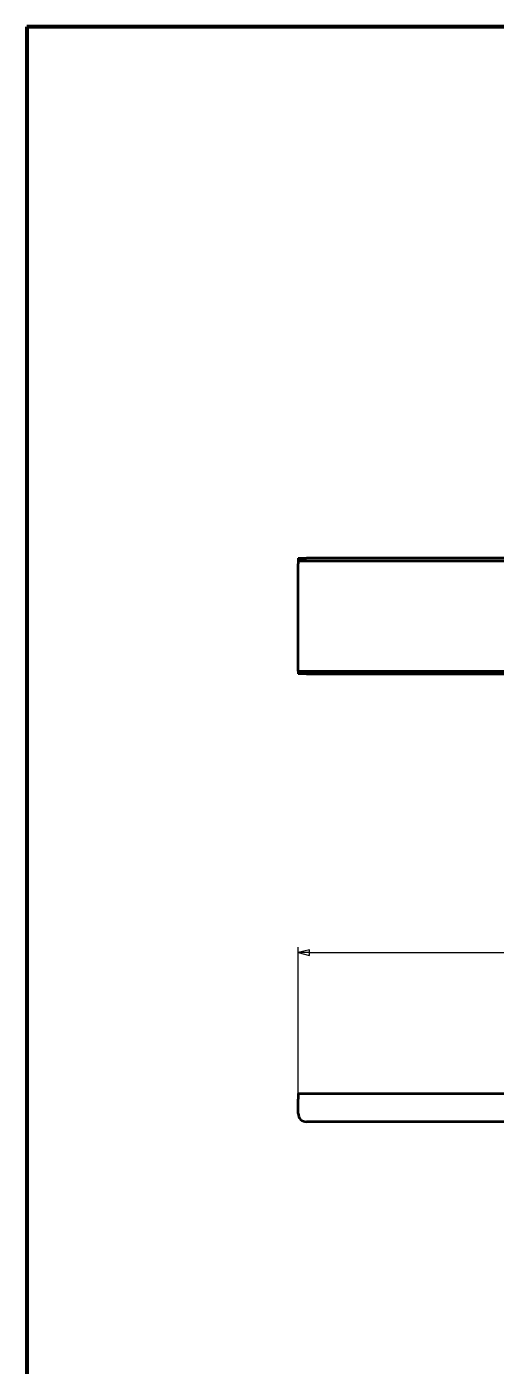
# Model space of a CAD drawing. Header units: millimetres. Extents: x 1472 to 285341, y -86221 to 5170.
# Drawn here: x 6003 to 6336, y 2282 to 3232 of the extents above; entities that cross this region are included whole.
import ezdxf

# ---------------------------------------------------------------- set-up
doc = ezdxf.new("R2010")
doc.units = ezdxf.units.MM
doc.layers.add('可见 (ISO)', color=7, linetype='Continuous', lineweight=50)
doc.layers.add('图框 (ISO)', color=7, linetype='Continuous', lineweight=70)
doc.layers.add('尺寸 (ISO)', color=5, linetype='Continuous', lineweight=25, true_color=0x0000ff)
doc.styles.add('注释文本 (ISO)', font='tahoma.ttf')
doc.dimstyles.new('默认 (GB)', dxfattribs={"dimscale": 4, "dimtxt": 2.5, "dimasz": 2, "dimexe": 1, "dimexo": 0, "dimgap": 0.75, "dimtad": 1, "dimtoh": 1, "dimrnd": 1e-08, "dimdsep": 46, "dimtxsty": '注释文本 (ISO)', "dimblk": 'Filled-1', "dimcen": 0.09, "dimdle": 10, "dimclrd": 256, "dimclre": 256, "dimclrt": 256, "dimaunit": 1, "dimazin": 2, "dimtfac": 0.8, "dimtdec": 3, "dimtmove": 0, "dimatfit": 3, "dimldrblk": 'Filled-2', "dimfxl": 0, "dimtolj": 1, "dimtzin": 0, "dimlwd": -1, "dimlwe": -1, "dimarcsym": 0})

# ---------------------------------------------------------------- blocks, each defined once
blk = doc.blocks.new('图框 A3-A4')
at = {"layer": '图框 (ISO)'}
for p, q in [((287, 200), (10, 200)), ((10, 200), (10, 10))]:
    blk.add_line(p, q, dxfattribs=at)
blk = doc.blocks.new('Filled-1')
at = {"color": 0}
for p, q in [((0, 0), (-1, 0.25)), ((-1, 0.25), (-1, -0.25)), ((-1, 0), (0, 0)), ((-1, -0.25), (0, 0))]:
    blk.add_line(p, q, dxfattribs=at)
at = {"color": 0, "flags": 128}
blk.add_lwpolyline([(-1, -0.25), (0, 0), (-1, 0.25), (-1, -0.25)], dxfattribs=at)
at = {"color": 0}
blk.add_solid([(-1, -0.25), (0, 0), (-1, 0.25), (-1, -0.25)], dxfattribs=at)
blk = doc.blocks.new('*D113')
at = {"layer": 'Defpoints', "color": 0, "transparency": 16777216}
for p in [(8095.44, 2575.53), (6195.44, 2475.53), (8095.44, 2475.53)]:
    blk.add_point(p, dxfattribs=at)
at = {"layer": '尺寸 (ISO)', "transparency": 16777216}
for p, q in [((6195.44, 2475.53), (6195.44, 2579.53)), ((6203.44, 2575.53), (8087.44, 2575.53)), ((8095.44, 2475.53), (8095.44, 2579.53))]:
    blk.add_line(p, q, dxfattribs=at)
at = {"layer": '尺寸 (ISO)', "transparency": 16777216, "xscale": 8, "yscale": 8, "zscale": 8, "rotation": 180}
blk.add_blockref('Filled-1', (6195.44, 2575.53), dxfattribs=at)
at = {"layer": '尺寸 (ISO)', "transparency": 16777216, "xscale": 8, "yscale": 8, "zscale": 8}
blk.add_blockref('Filled-1', (8095.44, 2575.53), dxfattribs=at)
at = {"layer": '尺寸 (ISO)', "transparency": 16777216, "insert": (7131.36, 2588.94), "char_height": 10, "attachment_point": 1, "style": '注释文本 (ISO)'}
blk.add_mtext('\\A1;1900', dxfattribs=at)
blk = doc.blocks.new('Filled-2')
at = {"color": 0}
for p, q in [((0, 0), (-1, 0.125)), ((-1, 0.125), (-1, -0.125)), ((-1, 0), (0, 0)), ((-1, -0.125), (0, 0))]:
    blk.add_line(p, q, dxfattribs=at)
at = {"color": 0, "flags": 128}
blk.add_lwpolyline([(-1, -0.125), (0, 0), (-1, 0.125), (-1, -0.125)], dxfattribs=at)
at = {"color": 0}
blk.add_solid([(-1, -0.125), (0, 0), (-1, 0.125), (-1, -0.125)], dxfattribs=at)

msp = doc.modelspace()

# ---------------------------------------------------------------- linework, layer by layer
at = {"layer": '可见 (ISO)'}
for p, q in [((6195.44214, 2855.21852), (6201.44214, 2855.21852)), ((6195.44214, 2855.21852), (6195.44214, 2853.21852)), ((6201.44214, 2853.21852), (6195.44214, 2853.21852)), ((6195.44214, 2853.21852), (6195.44214, 2851.21852)), ((6195.44214, 2777.21852), (6195.44214, 2851.21852)), ((6392.19214, 2855.21852), (6201.44214, 2855.21852)), ((6392.19214, 2853.21852), (6201.44214, 2853.21852)), ((6195.44214, 2775.21852), (6195.44214, 2777.21852)), ((6195.44214, 2775.21852), (6201.44214, 2775.21852)), ((6195.44214, 2775.21852), (6195.44214, 2773.21852)), ((6201.44214, 2775.21852), (6392.19214, 2775.21852)), ((6201.44214, 2773.21852), (6195.44214, 2773.21852)), ((6201.44214, 2773.21852), (6392.19214, 2773.21852)), ((6195.44214, 2475.5326), (8095.44214, 2475.5326)), ((6195.44214, 2475.5326), (6195.44214, 2471.5326)), ((6195.44214, 2461.5326), (6195.44214, 2471.5326)), ((6392.19214, 2455.5326), (6201.44214, 2455.5326))]:
    msp.add_line(p, q, dxfattribs=at)
msp.add_arc((6201.44214, 2461.5326), 6, 180, 270, dxfattribs=at)

# ---------------------------------------------------------------- block references
at = {"xscale": 10, "yscale": 10, "zscale": 10}
msp.add_blockref('图框 A3-A4', (5902.72388, 1232.2076), dxfattribs=at)

# ---------------------------------------------------------------- dimensions: what is measured, and where the dimension line sits
at = {"layer": '尺寸 (ISO)'}
dim = msp.add_linear_dim(base=(8095.44214, 2575.5326), p1=(6195.44214, 2475.5326), p2=(8095.44214, 2475.5326), angle=180, dimstyle='默认 (GB)', override={"dimtoh": 0, "dimdec": 2, "dimtp": 0, "dimtm": 0, "dimtdec": 2, "dimtofl": 0, "dimatfit": 1}, dxfattribs=at)
dim.commit()
dim.dimension.update_dxf_attribs({"geometry": '*D113', "text_midpoint": (7145.34214, 2575.5326), "dimtype": 160})

doc.saveas('drawing.dxf')
